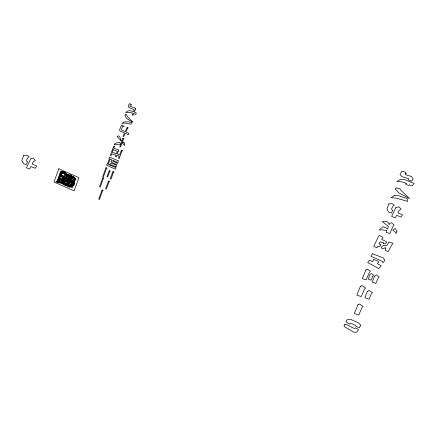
<?xml version="1.0" encoding="UTF-8"?>
<svg xmlns="http://www.w3.org/2000/svg" width="436" height="436" viewBox="0 0 436 436"><rect width="100%" height="100%" fill="white"/><g stroke="black" fill="none" stroke-linecap="round" stroke-linejoin="round"><path stroke-width="0.65" d="M60.626 171.833L57.209 181.136L72.294 187.829L75.711 178.526L60.626 171.833L64.103 171.62L66.01 173.212L64.926 174.008L63.531 176.302L63.651 177.801L64.566 178.231L63.1 181.033L60.375 179.964L58.724 177.011M111.147 161.255L111.671 159.821L110.079 159.113L108.188 164.258L109.294 164.748C110.706 162.279 114.003 164.198 115.818 165.004L116.063 164.345L111.867 162.486A1.106 0.834 28.9 0 1 111.147 161.255M109.676 171.506L107.643 177.049L106.934 176.733L109.06 170.95A0.943 0.709 28.9 0 1 109.382 170.623L109.714 170.503L110.248 171.168L109.965 171.25A0.747 0.561 28.9 0 0 109.665 171.501M122.799 138.577L119.802 146.736L120.527 147.052L123.432 139.139A0.692 0.518 28.9 0 1 123.71 138.882L124.004 138.79L123.464 138.13L123.137 138.256A0.899 0.676 28.9 0 0 122.794 138.572M121.916 151.074L119.132 158.65L118.423 158.339L119.241 156.121L116.717 155.358L116.156 156.884L115.447 156.573L115.971 155.14L111.692 153.848L111.027 155.663L110.319 155.347L113.567 146.496A0.976 0.736 28.9 0 1 113.91 146.185L114.237 146.055L114.772 146.719L114.483 146.807A0.703 0.529 28.9 0 0 114.172 147.052L113.791 148.136L118.734 150.12L118.461 151.679L118.085 151.635L117.251 153.892L119.775 154.655L121.29 150.529A0.899 0.676 28.9 0 1 121.633 150.207L121.96 150.088L122.494 150.742L122.211 150.834A0.692 0.523 28.9 0 0 121.906 151.069M71.144 186.717L74.736 179.828L76.044 179.278L74.115 177.425L71.989 177.196L69.907 180.717L66.463 180.591L64.991 181.905L64.25 183.294L66.457 183.976L67.406 183.267L68.806 183.251L68.076 185.355L68.774 185.97L71.177 186.75M57.993 181.485L59.449 179.049L62.735 180.509L63.945 178.564L67.22 179.545L69.193 181.016L67.684 182.706L71.727 184.788L69.477 187.278L58.026 181.496M127.263 127.443L127.595 127.317L128.13 127.971L127.841 128.07M127.83 128.053A0.823 0.616 28.9 0 0 127.563 128.315L125.873 131.923L128.887 133.258L128.353 134.697L125.219 133.307L123.693 136.604L123.001 136.25L124.511 132.996L120.347 131.143A1.123 0.845 28.9 0 1 119.617 129.895L121.333 125.246L122.478 125.067A2.093 1.575 28.9 0 1 122.974 125.279L122.832 125.661L124.047 126.582L122.581 126.353L121.284 129.884L125.154 131.601L126.941 127.753A1.025 0.768 28.9 0 1 127.252 127.426M135.607 108.39L135.487 110.052L134.996 109.997L134.234 112.079L136.321 113L135.781 114.466L133.699 113.54L133.013 115.409L132.304 115.093L132.98 113.246L130.07 112.406A7.619 5.733 28.9 0 0 128.773 112.308L125.791 112.859C127.045 109.768 131.171 110.597 133.525 111.763L134.255 109.779L129.023 107.458A1.123 0.845 28.9 0 1 128.298 106.21L129.165 103.942A0.856 0.643 28.9 0 1 129.394 103.779L130.288 103.839A2.011 1.515 28.9 0 1 130.642 103.991L131.699 105.005L130.386 104.695L129.874 106.095L135.607 108.39M118.189 160.748L118.031 162.345L117.622 162.339L115.693 167.588L116.063 167.751L115.524 169.228L106.569 165.255L107.114 163.783L107.479 163.947L109.371 158.797L109 158.633L109.545 157.162L118.189 160.748M121.143 140.795L117.071 136.604L118.783 135.781L119.96 137.389A11.827 8.9 28.9 0 1 120.532 138.49L121.143 140.795M65.28 174.215L65.171 175.207L71.199 176.972L73.046 179.545L71.308 181.768L68.229 180.357L68.577 179.365L61.808 177.109L59.857 175.103L61.808 171.724L62.855 171.855L65.536 173.343L64.79 174.689L69.199 176.874L69.597 177.496L68.327 179.158L66.468 178.874L66.67 178.313L63.46 177.114L62.157 179.354L63.978 180.024L62.735 182.008L60.958 181.599L60.152 183.207L56.969 181.796L61.787 171.713L65.509 172.77L66.059 174.1L65.28 174.215M405.447 173.681L405.338 174.678L411.361 176.444L413.208 179.016L411.475 181.24L408.396 179.828L408.739 178.836L401.97 176.58L400.019 174.574L401.976 171.195L405.671 172.242L406.221 173.572L405.447 173.681M131.372 122.516L131.138 124.189L126.026 123.186A15.162 11.407 28.9 0 0 123.377 123.23L121.916 123.453L124.107 121.906L128.713 121.851A15.385 11.576 28.9 0 1 130.74 122.32L131.372 122.516M74.589 183.512L73.918 185.594L70.469 182.172L73.014 180.804L74.589 183.512M396.918 231.298L396.242 233.38L392.792 229.957L395.338 228.589L396.918 231.298M68.267 179.36L66.931 183.218L63.852 182.068L65.634 177.605L66.942 176.536L69.21 178.057L68.267 179.36M372.627 276.326L371.292 280.185L368.207 279.035L369.995 274.566L371.298 273.503L373.57 275.023L372.627 276.326M385.844 247.975L385.113 250.073L385.833 250.705L388.296 251.507L391.877 244.596L392.967 243.637L392.095 242.907L389.048 241.925L386.95 245.441L383.429 245.277L381.936 246.585L381.189 247.97L383.451 248.678L384.416 247.975L385.844 247.975M23.702 155.45L21.8 160.628L23.451 163.582L26.176 164.65L27.642 161.849L26.721 161.418L26.607 159.919L28.002 157.625L29.087 156.835L27.179 155.238L23.702 155.45M58.827 168.759L53.977 181.981L74.093 190.903L78.943 177.686L58.827 168.759M105.866 168.002L102.771 176.427L103.479 176.744L106.482 168.563A0.703 0.529 28.9 0 1 106.782 168.312L107.065 168.225L106.531 167.56L106.204 167.686A0.899 0.676 28.9 0 0 105.861 168.002M102.733 177.97L99.49 186.81L100.215 187.131L103.365 178.537A0.692 0.518 28.9 0 1 103.648 178.275L103.937 178.188L103.403 177.528L103.076 177.654A0.899 0.676 28.9 0 0 102.733 177.97M113.246 149.624L112.232 152.382L116.51 153.674L117.333 151.439L113.246 149.624M101.931 190.358L98.689 199.192L99.392 199.508L102.553 190.903A0.67 0.501 28.9 0 1 102.836 190.657L103.119 190.565L102.585 189.905L102.253 190.031A0.894 0.67 28.9 0 0 101.931 190.358M113.006 160.41L112.733 161.156L116.603 162.873L116.875 162.127L113.006 160.41M108.39 181.343L105.686 188.706L106.395 189.022L109.011 181.888A0.632 0.48 28.9 0 1 109.305 181.649L109.594 181.556L109.06 180.902L108.728 181.027A0.899 0.676 28.9 0 0 108.379 181.338M112.826 171.828L110.204 178.973L110.913 179.283L113.442 172.389A0.747 0.561 28.9 0 1 113.725 172.133L114.009 172.046L113.474 171.392L113.142 171.517A0.867 0.654 28.9 0 0 112.82 171.828M115.284 166.459L114.984 167.277L109.741 164.95L110.684 164.939A5.575 4.197 28.9 0 1 111.649 165.07L115.284 166.459M388.819 203.917L386.917 209.095L388.569 212.049L391.294 213.117L392.76 210.316L391.839 209.885L391.724 208.386L393.119 206.092L394.204 205.302L392.296 203.71L388.819 203.917M383.625 242.999L383.418 243.555L385.326 243.86L386.607 242.203L386.192 241.577L381.674 239.342L382.982 237.424L379.936 235.772L378.84 235.62L373.734 246.4L377.004 247.85L377.816 246.242L379.631 246.667L380.884 244.689L379.02 243.996L380.334 241.762L383.625 242.999M68.73 178.558L66.419 184.439L70.567 185.998L72.659 181.093L73.951 179.414L70.561 177.212L68.73 178.558M367.194 291.749L364.883 297.63L369.03 299.189L371.129 294.284L372.415 292.6L369.025 290.403L367.194 291.749M65.94 183.899L65.863 185.071L68.49 185.998L69.351 185.36L71.945 186.504L74.033 183.965L64.926 180.291L60.266 179.877L56.882 182.025L61.967 182.52L65.94 183.899M70.196 179.278L67.847 185.142L71.46 186.439L73.57 181.54L74.796 179.828L71.891 177.866L70.196 179.278M374.551 276.239L372.208 282.103L375.821 283.4L377.93 278.506L379.157 276.795L376.246 274.833L374.551 276.239M61.852 173.359L58.364 181.894L62.779 183.436L65.934 176.155L67.106 174.792L63.585 172.367L61.852 173.359M360.316 286.545L356.833 295.085L361.242 296.627L364.398 289.346L365.57 287.983L362.054 285.558L360.316 286.545M66.79 175.272L63.116 184.232L67.526 185.774L70.872 178.073L71.858 177.125L68.338 174.7L66.79 175.272M358.011 304.579L354.337 313.538L358.746 315.075L362.093 307.375L363.074 306.432L359.558 304.006L358.011 304.579M61.443 173.157L57.923 181.676L61.776 182.94L64.942 175.664L66.054 174.275L63.035 172.095L61.443 173.157M365.804 270.118L362.278 278.642L366.131 279.907L369.303 272.631L370.409 271.236L367.395 269.061L365.804 270.118M64.452 182.815L63.738 184.472L67.52 185.72L70.921 178.046L71.842 177.071L68.899 174.912L67.504 175.555L66.85 176.907L66.403 175.37L64.435 173.523L59.896 173.817L66.168 178.711L65.013 181.387L63.678 180.014L60.506 178.929L56.909 182.243L60.25 182.095L64.452 182.815M386.781 230.6L386.062 232.257L389.849 233.505L393.25 225.832L394.171 224.856L391.223 222.698L389.828 223.341L389.174 224.687L388.727 223.156L386.759 221.308L382.225 221.602L388.498 226.497L387.337 229.173L386.007 227.799L382.83 226.715L379.233 230.028L382.579 229.881L386.781 230.6M75.199 179.011L73.995 181.567L70.567 180.232L70.234 179.387L66.436 177.697L65.182 177.457L64.468 177.866L60.337 176.258L61.787 173.37L64.937 173.746L73.27 176.825L75.199 179.011M360.621 325.169L359.417 327.719L355.989 326.39L355.656 325.545L351.907 323.719L350.658 323.479L349.89 324.024L346.026 321.915L347.209 319.528L350.566 319.354L358.692 322.983L360.621 325.169M30.667 158.911L26.427 167.822L29.588 169.064L30.863 166.541L35.24 168.285L36.695 166.067L32.166 163.952L33.359 161.582L35.343 160.475L33.196 158.094L30.667 158.911M125.099 114.968C124.963 118.701 130.13 120.358 132.844 122.118L128.004 117.18A19.32 14.535 28.9 0 1 127.012 115.802L126.14 114.357L125.099 114.968M67.749 175.365L63.46 184.254L67.22 185.758L68.49 183.234L72.872 184.978L74.322 182.76L69.793 180.646L70.992 178.275L72.97 177.169L70.828 174.787L67.749 175.365M395.943 207.449L391.653 216.338L395.414 217.842L396.684 215.319L401.066 217.063L402.515 214.844L397.986 212.73L399.18 210.359L401.164 209.253L399.016 206.871L395.943 207.449M59.351 178.231L58.577 179.643L59.65 180.956L68.534 186.112L71.379 186.014L73.025 183.218L69.597 181.888L69.34 182.313C65.771 181.845 63.215 178.106 59.351 178.231M344.772 324.389L343.999 325.796L345.072 327.114L353.956 332.27L356.801 332.172L358.447 329.376L355.449 327.883L354.768 328.472C351.193 327.997 348.637 324.259 344.772 324.389M62.375 172.313L60.866 175.054L71.924 180.368L73.586 181.812L75.384 179.387L73.684 176.885L62.375 172.313M373.761 259.66L372.573 261.616L369.396 260.205L367.695 262.597L378.764 268.576L381.249 265.758L377.347 263.736L378.83 262.036L376.933 260.597L373.761 259.66M406.276 183.398L405.791 184.172L406.03 184.542L408.657 185.464L409.518 184.826L412.113 185.97L414.2 183.436L405.093 179.763L400.428 179.349L397.049 181.49L401.769 181.796L406.276 183.398M372.448 253.774L370.813 256.21L382.045 261.197L383.086 262.772L384.857 260.33L383.228 257.867L372.448 253.774M114.379 144.169L114.199 144.436A29.054 21.86 28.9 0 1 120.2 144.43L120.009 142.583A10.987 8.268 28.9 0 0 118.2 142.594L115.774 143.161L114.379 144.169M60.811 171.958L59.999 172.912L63.422 176.776L74.316 182.542L64.899 173.533L64.86 172.547L60.811 171.958M396.041 187.971L395.229 188.924L398.651 192.788L409.546 198.554L400.123 189.546L400.09 188.559L396.041 187.971M59.002 179.61L55.884 181.659L61.127 182.117L72.436 185.371L72.054 182.586L63.176 179.621L59.002 179.61M394.226 195.622L391.108 197.672L396.351 198.129L407.665 201.383L407.279 198.598L398.406 195.633L394.226 195.622M123.884 142.092L122.412 142.823L124.342 145.417A4.725 3.553 28.9 0 0 124.631 143.875L123.884 142.092"/></g></svg>
